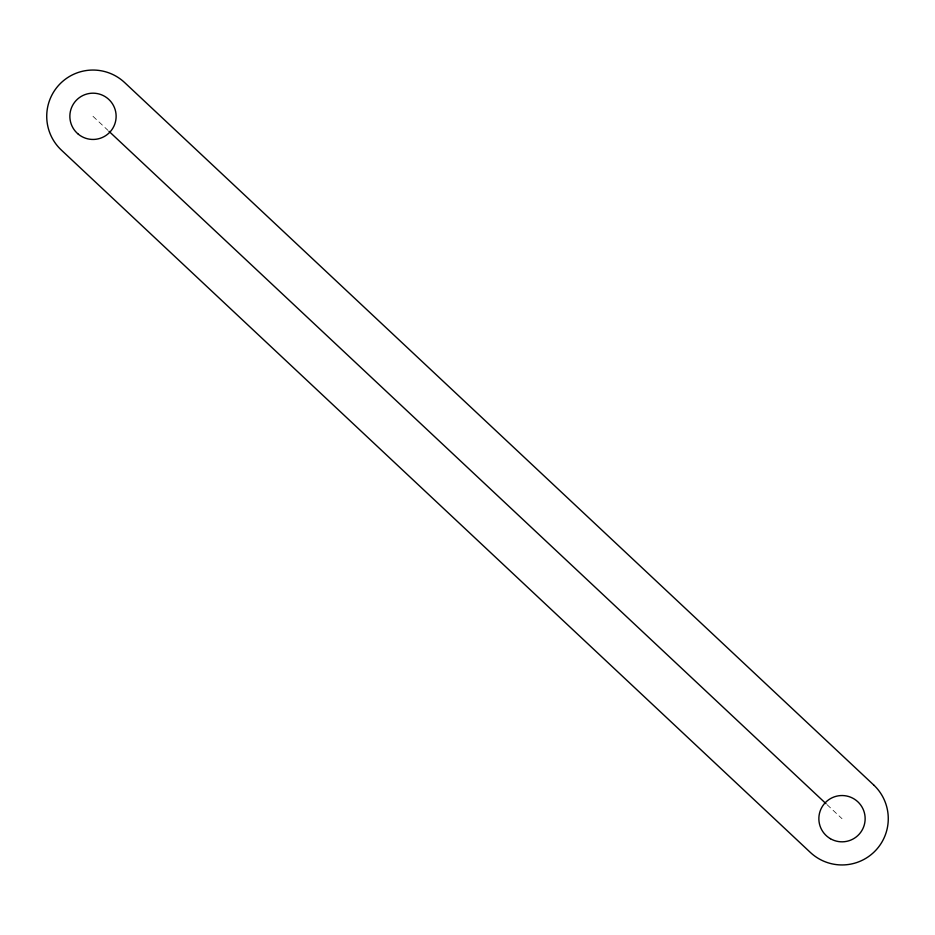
<?xml version="1.0" encoding="UTF-8"?>
<svg xmlns="http://www.w3.org/2000/svg" width="935" height="935" viewBox="0 0 935 935"><rect width="100%" height="100%" fill="white"/><g stroke="black" fill="none" stroke-linecap="round" stroke-linejoin="round"><path stroke-width="0.7" stroke-dasharray="4.67 3.51" d="M92.997 116.326L107.911 130.304M827.089 804.696L842.003 818.674"/><path stroke-width="1.4" d="M108.974 131.309L826.026 803.691M873.652 784.933L124.647 82.572A46.271 46.271 0 0 0 59.244 84.664A46.271 46.271 0 0 0 61.348 150.067L810.353 852.428A46.271 46.271 0 0 0 875.756 850.336A46.271 46.271 0 0 0 873.652 784.933M830.432 838.718A23.13 23.13 0 0 0 865.144 818.674A23.13 23.13 0 0 0 830.432 798.642A23.13 23.13 0 0 0 830.432 838.718M78.33 134.208A23.13 23.13 0 0 0 115.823 120.077A23.13 23.13 0 0 0 84.84 94.669A23.13 23.13 0 0 0 78.33 134.208"/></g></svg>
